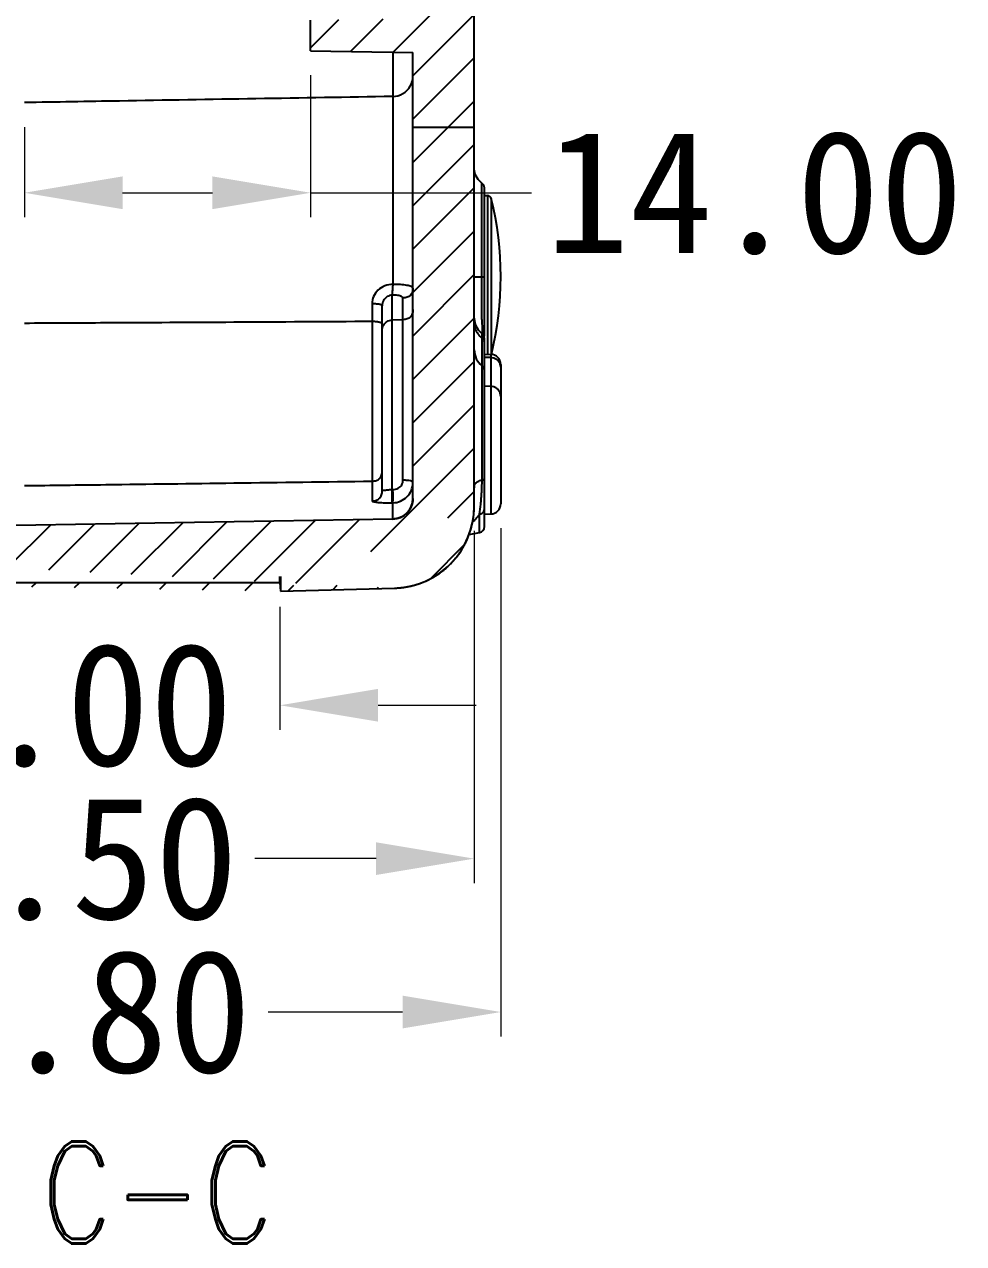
# Model space of a CAD drawing. Header units: millimetres. Extents: x 186 to 1161, y 123 to 802.
# Drawn here: x 431.4 to 477.3, y 507.1 to 566.7 of the extents above; entities that cross this region are included whole.
import ezdxf
from ezdxf.enums import TextEntityAlignment as Align

# ---------------------------------------------------------------- set-up
doc = ezdxf.new("R2010")
doc.units = ezdxf.units.MM
doc.layers.add('dim', color=3, linetype='Continuous', lineweight=9)
doc.layers.add('hatch', color=56, linetype='Continuous', lineweight=9)
doc.styles.add('FFS', font='')
doc.styles.add('LongTou', font='romand.shx', dxfattribs={"width": 0.8, "bigfont": 'whgdtxt.shx'})
doc.styles.get('FFS').set_extended_font_data('FangSong_GB2312')
doc.dimstyles.new('YanXiu', dxfattribs={"dimtxt": 2.5, "dimasz": 2.2, "dimexe": 0.66, "dimexo": 0.66, "dimgap": 0.66, "dimtad": 0, "dimzin": 1, "dimdsep": 46, "dimtxsty": 'FFS', "dimcen": 0, "dimclrd": 256, "dimclre": 131, "dimclrt": 42, "dimazin": 0, "dimtfac": 1, "dimtofl": 0, "dimtmove": 0, "dimatfit": 3, "dimfxl": 1, "dimlwd": 5, "dimlwe": 5, "dimarcsym": 0})

# ---------------------------------------------------------------- blocks, each defined once
blk = doc.blocks.new('*D155')
at = {"layer": 'Defpoints', "color": 0}
for p in [(418.9026725428221, 539.4047595323962), (443.9026725428221, 539.4047595323962), (418.9026725428221, 533.3997285760713)]:
    blk.add_point(p, dxfattribs=at)
at = {"layer": 'dim', "color": 131, "lineweight": 5}
for p, q in [((418.9026725428221, 538.2053595323962), (418.9026725428221, 532.2003285760713)), ((443.9026725428221, 538.2053595323962), (443.9026725428221, 532.2003285760713))]:
    blk.add_line(p, q, dxfattribs=at)
at = {"layer": 'dim', "lineweight": 5}
for p, q in [((414.1026725428221, 533.3997285760713), (409.3026725428221, 533.3997285760713)), ((448.7026725428221, 533.3997285760713), (453.5026725428221, 533.3997285760713))]:
    blk.add_line(p, q, dxfattribs=at)
at = {"layer": 'dim'}
for points in [[(414.1026725428221, 534.1997285760713), (414.1026725428221, 532.5997285760714), (418.9026725428221, 533.3997285760713)], [(448.7026725428221, 534.1997285760713), (448.7026725428221, 532.5997285760714), (443.9026725428221, 533.3997285760713)]]:
    blk.add_solid(points, dxfattribs=at)
at = {"layer": 'dim', "color": 42, "insert": (431.4026725428221, 533.3997285760713), "char_height": 6, "attachment_point": 5, "style": 'FFS'}
blk.add_mtext('25.00', dxfattribs=at)
blk = doc.blocks.new('*D161')
at = {"layer": 'Defpoints', "color": 0}
for p in [(409.9026725428221, 546.4514355544959), (453.4026725428221, 543.1274799528962), (453.4026725428221, 525.8997285760713)]:
    blk.add_point(p, dxfattribs=at)
at = {"layer": 'dim', "color": 131, "lineweight": 5}
for p, q in [((409.9026725428221, 545.2520355544959), (409.9026725428221, 524.7003285760713)), ((453.4026725428221, 541.9280799528963), (453.4026725428221, 524.7003285760713))]:
    blk.add_line(p, q, dxfattribs=at)
at = {"layer": 'dim', "lineweight": 5}
for p, q in [((414.7026725428221, 525.8997285760713), (420.6262455157951, 525.8997285760713)), ((448.6026725428221, 525.8997285760713), (442.6790995698491, 525.8997285760713))]:
    blk.add_line(p, q, dxfattribs=at)
at = {"layer": 'dim'}
for points in [[(414.7026725428221, 526.6997285760713), (414.7026725428221, 525.0997285760714), (409.9026725428221, 525.8997285760713)], [(448.6026725428221, 526.6997285760713), (448.6026725428221, 525.0997285760714), (453.4026725428221, 525.8997285760713)]]:
    blk.add_solid(points, dxfattribs=at)
at = {"layer": 'dim', "color": 42, "insert": (431.6526725428221, 525.8997285760713), "char_height": 6, "attachment_point": 5, "style": 'FFS'}
blk.add_mtext('43.50', dxfattribs=at)
blk = doc.blocks.new('*D162')
at = {"layer": 'Defpoints', "color": 0}
for p in [(409.9026725428221, 546.4514355544959), (454.7026725428223, 543.2539044918965), (454.7026725428223, 518.3997285760713)]:
    blk.add_point(p, dxfattribs=at)
at = {"layer": 'dim', "color": 131, "lineweight": 5}
for p, q in [((409.9026725428221, 545.2520355544959), (409.9026725428221, 517.2003285760713)), ((454.7026725428223, 542.0545044918965), (454.7026725428223, 517.2003285760713))]:
    blk.add_line(p, q, dxfattribs=at)
at = {"layer": 'dim', "lineweight": 5}
for p, q in [((414.7026725428221, 518.3997285760713), (421.2762455157952, 518.3997285760713)), ((449.9026725428222, 518.3997285760713), (443.3290995698492, 518.3997285760713))]:
    blk.add_line(p, q, dxfattribs=at)
at = {"layer": 'dim'}
for points in [[(414.7026725428221, 519.1997285760713), (414.7026725428221, 517.5997285760714), (409.9026725428221, 518.3997285760713)], [(449.9026725428222, 519.1997285760713), (449.9026725428222, 517.5997285760714), (454.7026725428223, 518.3997285760713)]]:
    blk.add_solid(points, dxfattribs=at)
at = {"layer": 'dim', "color": 42, "insert": (432.3026725428222, 518.3997285760713), "char_height": 6, "attachment_point": 5, "style": 'FFS'}
blk.add_mtext('44.80', dxfattribs=at)
blk = doc.blocks.new('*D165')
at = {"layer": 'Defpoints', "color": 0}
for p in [(445.4026725428212, 565.404759532397), (431.4026716093222, 562.8677916270959), (445.4026725428212, 558.459518784695)]:
    blk.add_point(p, dxfattribs=at)
at = {"layer": 'dim', "color": 131, "lineweight": 5}
for p, q in [((445.4026725428212, 564.205359532397), (445.4026725428212, 557.260118784695)), ((431.4026716093222, 561.668391627096), (431.4026716093222, 557.260118784695))]:
    blk.add_line(p, q, dxfattribs=at)
at = {"layer": 'dim', "lineweight": 5}
for p, q in [((436.2026716093222, 558.459518784695), (440.6026725428212, 558.459518784695)), ((445.4026725428212, 558.459518784695), (456.2026725428214, 558.459518784695))]:
    blk.add_line(p, q, dxfattribs=at)
at = {"layer": 'dim'}
for points in [[(436.2026716093222, 559.2595187846949), (436.2026716093222, 557.659518784695), (431.4026716093222, 558.459518784695)], [(440.6026725428212, 559.2595187846949), (440.6026725428212, 557.659518784695), (445.4026725428212, 558.459518784695)]]:
    blk.add_solid(points, dxfattribs=at)
at = {"layer": 'dim', "color": 42, "insert": (467.1155860563349, 558.459518784695), "char_height": 6, "attachment_point": 5, "style": 'FFS'}
blk.add_mtext('14.00', dxfattribs=at)

msp = doc.modelspace()

# ---------------------------------------------------------------- hatches: boundary and pattern name
at = {"linetype": 'Continuous'}
h = msp.add_hatch(dxfattribs=at)
h.set_pattern_fill('DEFAULT__3', color=2, scale=1.5, angle=45, style=0, pattern_type=0)
h.set_pattern_definition([(45, (53.79122222052229, 409.4023005159959), (-1.0606601718, 1.0606601718), [])])
edge = h.paths.add_edge_path()
edge.add_line((417.4026725428221, 540.7776213153963), (417.4026725428221, 541.9459843871962))
edge.add_line((449.4201249492226, 542.5048510977965), (417.402672542823, 541.9459843871962))
edge.add_spline(control_points=[(450.4026725428221, 543.5046990415965), (450.4026725596221, 542.9269865999966), (449.9977483426219, 542.514933152496), (449.4201238786227, 542.5048512985966)], knot_values=[0, 0, 0, 0, 1, 1, 1, 1], weights=[1, 0.8088333758, 0.8088333758, 1], degree=3, periodic=0)
edge.add_line((450.4026725428221, 543.5046990123963), (450.4026725428221, 561.6547595323962))
edge.add_line((453.4026725428221, 561.6547595323962), (450.4026725428221, 561.6547595323962))
edge.add_line((453.4026725428221, 543.1274799528962), (453.4026725428221, 561.6547595323962))
edge.add_spline(control_points=[(449.5073804253225, 539.1288506552962), (451.8013860115234, 539.1889213569955), (453.4026706168225, 540.8326846402949), (453.4026725428221, 543.1274765956957)], knot_values=[0, 0, 0, 0, 1, 1, 1, 1], weights=[1, 0.8108681627, 0.8108681627, 1], degree=3, periodic=0)
edge.add_line((443.9247936944221, 538.9826628146964), (449.5073803999221, 539.1288479923967))
edge.add_line((443.9026725428221, 539.4047595323962), (443.9247936944221, 538.9826628146964))
edge.add_line((419.1026725428219, 539.4047595323962), (443.9026725428221, 539.4047595323962))
edge.add_line((419.1026725428219, 540.7627856400966), (419.1026725428219, 539.4047595323962))
edge.add_line((417.4026725428221, 540.7776213153963), (419.1026725428219, 540.7627856400966))
edge = h.paths.add_edge_path()
edge.add_line((453.4026725428221, 561.6547595323962), (450.4026725428221, 561.6547595323962))
edge.add_line((453.4026725428221, 561.6547595323962), (450.4026725428221, 561.6547595323962))
edge = h.paths.add_edge_path()
edge.add_line((445.4026725428221, 565.4047595323962), (445.4026725428221, 566.9047595323962))
edge.add_line((450.4026725428221, 566.9920348569965), (445.4026725428221, 566.9047595323962))
edge.add_line((450.4026725428221, 566.9920348569965), (450.4026725428221, 569.3174842077967))
edge.add_line((450.4026725428221, 569.3174842077958), (445.4026725428221, 569.4047595323962))
edge.add_line((445.4026725428221, 569.4047595323962), (445.4026725428221, 570.9047595323962))
edge.add_line((445.4026725428221, 570.9047595323962), (450.4026725428221, 570.9920348569965))
edge.add_line((450.4026725428221, 570.9920348569965), (450.4026725428221, 653.3174842077967))
edge.add_line((445.4026725428221, 653.4047595323962), (450.4026725428221, 653.3174842077958))
edge.add_line((445.4026725428221, 653.4047595323962), (445.4026725428221, 654.9047595323962))
edge.add_line((450.4026725428221, 654.9920348569965), (445.4026725428221, 654.9047595323962))
edge.add_line((450.4026725428221, 654.9920348569965), (450.4026725428221, 657.3174842077967))
edge.add_line((450.4026725428221, 657.3174842077958), (445.4026725428221, 657.4047595323962))
edge.add_line((445.4026725428221, 657.4047595323962), (445.4026725428221, 658.9047595323962))
edge.add_line((445.4026725428221, 658.9047595323962), (450.4026725428221, 658.9920348569965))
edge.add_line((450.4026725428221, 658.9920348569965), (450.4026725428221, 661.6547595323962))
edge.add_line((453.4026725428221, 661.6547595323962), (450.4026725428221, 661.6547595323962))
edge.add_line((453.4026725428221, 561.6547595323962), (453.4026725428221, 661.6547595323962))
edge.add_line((453.4026725428221, 561.6547595323962), (450.4026725428221, 561.6547595323962))
edge.add_line((450.4026725428221, 561.6547595323962), (450.4026725428221, 565.3174842077958))
edge.add_line((445.4026725428221, 565.4047595323962), (450.4026725428221, 565.3174842077958))
edge = h.paths.add_edge_path()
edge.add_line((453.4026725428221, 661.6547595323962), (450.4026725428221, 661.6547595323962))
edge.add_line((453.4026725428221, 661.6547595323962), (450.4026725428221, 661.6547595323962))
edge = h.paths.add_edge_path()
edge.add_line((417.4026725428221, 774.3635347240959), (417.4026725428221, 775.5318977958957))
edge.add_line((419.1026725428219, 775.5467334710963), (417.4026725428221, 775.5318977958966))
edge.add_line((419.1026725428219, 775.5467334710963), (419.1026725428219, 776.9047595323962))
edge.add_line((419.1026725428219, 776.9047595323962), (443.9026725428221, 776.9047595323962))
edge.add_line((443.9026725428221, 776.9047595323962), (443.9247936944221, 777.3268562499959))
edge.add_line((449.5073803360219, 777.1806710740964), (443.9247936944221, 777.3268562499968))
edge.add_spline(control_points=[(453.3434576334221, 773.8677624674963), (453.0023540744223, 775.8280588866962), (451.496450822422, 777.1285853511952), (449.5073804950225, 777.1806710698963)], knot_values=[0, 0, 0, 0, 1, 1, 1, 1], weights=[1, 0.8491198739, 0.8491198739, 1], degree=3, periodic=0)
edge.add_spline(control_points=[(454.2850350792223, 773.0401443812959), (453.7954982619221, 773.0615177351963), (453.4274583958221, 773.3850139060959), (453.3434574742223, 773.8677632829965)], knot_values=[0, 0, 0, 0, 1, 1, 1, 1], weights=[1, 0.8527858813, 0.8527858813, 1], degree=3, periodic=0)
edge.add_line((457.4462919301222, 772.9021210226963), (454.2850345042225, 773.0401445025961))
edge.add_spline(control_points=[(458.4026725428221, 771.9030717187959), (458.4026731021222, 772.4687901132982), (458.0114715854224, 772.8774448270966), (457.4462916219227, 772.9021209424961)], knot_values=[0, 0, 0, 0, 1, 1, 1, 1], weights=[1, 0.8149090090000001, 0.8149090090000001, 1], degree=3, periodic=0)
edge.add_line((458.4026725428221, 764.6704818661963), (458.4026725428221, 771.9030727074967))
edge.add_line((458.1026725428219, 764.6547595323962), (458.4026725428221, 764.6704818661963))
edge.add_line((458.1026725428219, 729.6547595323962), (458.1026725428219, 764.6547595323962))
edge.add_line((458.4026725428221, 729.639037198596), (458.1026725428219, 729.6547595323962))
edge.add_line((458.4026725428221, 725.3303559891963), (458.4026725428221, 729.639037198596))
edge.add_spline(control_points=[(457.4462919301222, 724.3313077675964), (458.0114712957238, 724.3559840315963), (458.4026725428221, 724.7646381855953), (458.4026725428221, 725.3303559891963)], knot_values=[0, 0, 0, 0, 1, 1, 1, 1], weights=[1, 0.8149093079999999, 0.8149093079999999, 1], degree=3, periodic=0)
edge.add_line((457.4462919301222, 724.3313077675964), (454.3590531554219, 724.1965160116968))
edge.add_spline(control_points=[(454.3590531554219, 724.1965160116958), (453.7938737898221, 724.1718397476958), (453.4026725428239, 723.7631855936941), (453.4026725428221, 723.197467790096)], knot_values=[0, 0, 0, 0, 1, 1, 1, 1], weights=[1, 0.8149093079999999, 0.8149093079999999, 1], degree=3, periodic=0)
edge.add_line((453.4026725428221, 723.197467790096), (453.4026725428221, 696.1120512745963))
edge.add_spline(control_points=[(454.3590531554219, 695.1130030530965), (453.7938737898221, 695.1376793170955), (453.4026725428239, 695.5463334710964), (453.4026725428221, 696.1120512745963)], knot_values=[0, 0, 0, 0, 1, 1, 1, 1], weights=[1, 0.8149093079999999, 0.8149093079999999, 1], degree=3, periodic=0)
edge.add_line((456.9518758228223, 694.9997979705965), (454.3590531554219, 695.1130030530965))
edge.add_spline(control_points=[(457.882207971822, 693.7740664064966), (458.0354366528227, 694.4322135509963), (457.6268782486223, 694.9704669511964), (456.9517691988221, 694.999868710396)], knot_values=[0, 0, 0, 0, 1, 1, 1, 1], weights=[1, 0.7591234312, 0.7591234312, 1], degree=3, periodic=0)
edge.add_spline(control_points=[(457.8821396736221, 693.7741752907966), (457.1278405833226, 690.5329371848801), (455.6038390097227, 687.5745574288757), (453.4026725428221, 685.0786692578965)], knot_values=[0, 0, 0, 0, 1, 1, 1, 1], weights=[1, 0.9797599531, 0.9797599531, 1], degree=3, periodic=0)
edge.add_line((453.4026725428221, 685.0786692578965), (453.4026725428221, 661.6547595323962))
edge.add_line((453.4026725428221, 661.6547595323962), (450.4026725428221, 661.6547595323962))
edge.add_line((450.4026725428221, 686.0599770992965), (450.4026725428221, 661.6547595323962))
edge.add_spline(control_points=[(450.4026725428221, 686.0599770992965), (450.4026725428221, 686.192519933096), (450.4527690251225, 686.3152307526959), (450.5455296856226, 686.4099042053965)], knot_values=[0, 0, 0, 0, 1, 1, 1, 1], weights=[1, 0.9505467331999999, 0.9505467331999999, 1], degree=3, periodic=0)
edge.add_spline(control_points=[(453.956288616122, 691.4455727804959), (453.1290782260221, 689.5705526133959), (451.9798002018224, 687.8737504210965), (450.5455296856226, 686.4099042053965)], knot_values=[0, 0, 0, 0, 1, 1, 1, 1], weights=[1, 0.9892468311, 0.9892468311, 1], degree=3, periodic=0)
edge.add_spline(control_points=[(453.5205720633221, 692.1468655951965), (453.9083500907209, 692.1301021461983), (454.1131615081204, 691.8003975888957), (453.9563568341218, 691.4453411060965)], knot_values=[0, 0, 0, 0, 1, 1, 1, 1], weights=[1, 0.7092455690999999, 0.7092455690999999, 1], degree=3, periodic=0)
edge.add_line((453.5207823052224, 692.1467446932963), (450.8808628491224, 692.2620060659963))
edge.add_spline(control_points=[(450.8808628491224, 692.2620060659963), (450.5982731663225, 692.2743441979964), (450.4026725428221, 692.4786712749955), (450.4026725428221, 692.7615301767962)], knot_values=[0, 0, 0, 0, 1, 1, 1, 1], weights=[1, 0.8149093079999999, 0.8149093079999999, 1], degree=3, periodic=0)
edge.add_line((450.4026725428221, 726.5479888879961), (450.4026725428221, 692.7615301767962))
edge.add_spline(control_points=[(450.8808628491224, 727.047512998796), (450.5982731663225, 727.0351748667961), (450.4026725428221, 726.830847789796), (450.4026725428221, 726.5479888879961)], knot_values=[0, 0, 0, 0, 1, 1, 1, 1], weights=[1, 0.8149093079999999, 0.8149093079999999, 1], degree=3, periodic=0)
edge.add_line((454.9244822365226, 727.2240612339963), (450.8808628491224, 727.047512998796))
edge.add_spline(control_points=[(454.9244822365226, 727.2240612339963), (455.2070719192226, 727.2363993659964), (455.4026725428222, 727.4407264429963), (455.4026725428221, 727.7235853447962)], knot_values=[0, 0, 0, 0, 1, 1, 1, 1], weights=[1, 0.8149093079999999, 0.8149093079999999, 1], degree=3, periodic=0)
edge.add_line((455.4026725428221, 727.7235853447962), (455.4026725428221, 769.509843321496))
edge.add_spline(control_points=[(454.9244811210219, 770.0093674808966), (455.2070717450216, 769.9970299400998), (455.4026730470206, 769.7927022464996), (455.4026725428221, 769.5098424300966)], knot_values=[0, 0, 0, 0, 1, 1, 1, 1], weights=[1, 0.8149083824, 0.8149083824, 1], degree=3, periodic=0)
edge.add_line((450.8808628491224, 770.1859157913957), (454.9244822365226, 770.0093675561955))
edge.add_spline(control_points=[(450.402672540622, 770.6854410133963), (450.4026719521225, 770.4025811725958), (450.598273220422, 770.1982534129965), (450.8808638664223, 770.1859158155964)], knot_values=[0, 0, 0, 0, 1, 1, 1, 1], weights=[1, 0.8149083589, 0.8149083589, 1], degree=3, periodic=0)
edge.add_line((450.4026725428221, 772.8048204662962), (450.4026725428221, 770.6854399731963))
edge.add_spline(control_points=[(449.4201238854221, 773.8046681917965), (449.9977485210211, 773.7945863309966), (450.4026727788223, 773.3825326827971), (450.4026725428221, 772.8048200694964)], knot_values=[0, 0, 0, 0, 1, 1, 1, 1], weights=[1, 0.8088332887, 0.8088332887, 1], degree=3, periodic=0)
edge.add_line((417.4026725428221, 774.3635347240959), (449.4201249492216, 773.8046680134955))

# ---------------------------------------------------------------- linework, layer by layer
at = {"color": 7, "linetype": 'Continuous'}
for p, q in [((453.4026725428221, 543.1265374780967), (453.4026725428221, 685.1018955320967)), ((453.4026725428221, 561.6547595323962), (453.4026725428221, 661.6547595323962)), ((445.4026725428221, 565.4047595323962), (445.4026725428221, 566.9047595323962)), ((445.4026725428221, 565.4047595323962), (445.4026725428221, 566.9047595323962)), ((445.4026725428221, 565.4047595323962), (450.4026725428221, 565.3174842077958)), ((445.4026725428221, 565.4047595323962), (450.4026725428221, 565.3174842077958)), ((450.4026725428221, 543.5046990123963), (450.4026725428221, 565.3174842077958)), ((450.4026725428221, 561.6547595323962), (450.4026725428221, 565.3174842077958)), ((449.4201249492226, 563.1671638643963), (449.4201231410225, 553.979303108096)), ((453.4026725428221, 561.6547595323962), (450.4026725428221, 561.6547595323962)), ((453.4026725428221, 561.6547595323962), (450.4026725428221, 561.6547595323962)), ((453.4026725428221, 561.6547595323962), (450.4026725428221, 561.6547595323962)), ((453.4026725428221, 561.6547595323962), (450.4026725428221, 561.6547595323962)), ((450.4026725428221, 543.5046990123963), (450.4026725428221, 561.6547595323962)), ((453.4026725428221, 543.1274799528962), (453.4026725428221, 561.6547595323962)), ((453.4481743080223, 559.3462785350964), (453.4026725428221, 559.604586864996)), ((453.5969989489222, 559.1013215627961), (453.4481743080223, 559.3462785350964)), ((453.7801025134222, 558.9357263683967), (453.5969989489222, 559.1013215627961)), ((453.7801867330227, 558.9325090268965), (453.7801178162226, 558.9357151436959)), ((453.7802774800221, 558.9201320192958), (453.7801867330227, 558.9325090268965)), ((453.7802276427219, 558.0740671187966), (453.7802774800221, 558.9201320192958)), ((453.9026725428221, 551.4411777003959), (453.9026725428221, 558.6937922489958)), ((453.780262200622, 554.354759532396), (453.7802276427219, 558.0740671187966)), ((453.9026725428221, 558.3285769349966), (454.0492171682226, 558.3260189889959)), ((454.0492171682226, 558.3260189889959), (454.0492171682226, 550.5611223944959)), ((454.2399393309224, 558.1738139650959), (454.2399393309224, 550.5533103750965)), ((453.4026725428221, 554.354759532396), (453.9026725424219, 554.354759532396)), ((449.3852097736226, 543.9482855561962), (449.3852196648222, 553.4550395166959)), ((449.920122402722, 544.4003441947959), (449.9201222911224, 553.3139877997962)), ((448.4113987460223, 553.0429742390959), (448.4113987459223, 552.1780185136965)), ((448.9026725428221, 543.8886903337959), (448.9026725428221, 552.934251608496)), ((449.9201222953225, 552.2524747829964), (449.3852227986226, 552.2339180561964)), ((453.7873034515223, 551.5672341998959), (453.6329895659219, 551.7170575144962)), ((453.787280073122, 551.357517838396), (453.7872864270221, 551.5584503498965)), ((453.7872859317222, 551.560062383496), (453.7872864270221, 551.5584503498965)), ((453.7872879274219, 550.7632234856962), (453.7873013681219, 551.3575588465962)), ((453.9026725428221, 542.1337150895959), (453.9026725428221, 551.3279936728966)), ((453.7872880244222, 549.9959990113964), (453.7872879274219, 550.7632234856962)), ((453.9026725428221, 550.5636803404966), (454.2113987460225, 550.5582915045959)), ((454.2113987460225, 550.3996881367964), (453.9026725428221, 550.4048039119959)), ((454.2113987460225, 550.5582915045959), (454.2113987460225, 542.7540548070963)), ((453.7872977939223, 549.761079208896), (453.7872878707221, 549.9959987016962)), ((453.7872956128222, 549.1487762194963), (453.7872977939223, 549.761079208896)), ((454.7026725428223, 550.0580372565962), (454.7026725428223, 543.2539044918965)), ((453.7872806806226, 545.275295899896), (453.7872956128222, 549.1487762194963)), ((454.2113987460225, 548.9936014737966), (453.9026725428221, 548.998955001696)), ((453.7872980772227, 544.5023492968965), (453.7872806806226, 545.275295899896)), ((448.4113987741221, 544.3579275748959), (448.4113987416222, 543.3918222343962)), ((453.787296511322, 544.4187359176965), (453.7872980772227, 544.5023492968965)), ((449.3852097736226, 543.9482855561962), (449.4288486420219, 543.9488049462959)), ((453.4026901962225, 544.1395125048964), (453.4010381534226, 544.0291489059962)), ((449.4201249492226, 542.5048510977965), (449.4201251841223, 543.3002439540967)), ((453.6547712637221, 542.2975886157963), (453.6547694528226, 542.7411602325963)), ((453.9026725428221, 542.7486659711965), (454.2113987460225, 542.7540548070963)), ((449.4201249492226, 542.5048510977965), (417.4026725428221, 541.9459843871962)), ((449.4201249492226, 542.5048510977965), (417.4026725428221, 541.9459843871962)), ((453.6547680459225, 541.840369979496), (453.6547712637221, 542.2975886157963)), ((453.1486495881227, 541.7511276399962), (453.6547681364227, 541.8403699954958)), ((443.9026725428221, 539.4047595323962), (443.9026725428221, 539.697424648796)), ((443.924889121422, 539.697424648796), (443.9248217327222, 539.2660006775966)), ((419.1026725428219, 539.4047595323962), (443.9026725428221, 539.4047595323962)), ((419.1026725428219, 539.4047595323962), (443.9026725428221, 539.4047595323962)), ((443.9026725428221, 539.4047595323962), (443.9247936944221, 538.9826628146964)), ((443.9026725428221, 539.4047595323962), (443.9247936944221, 538.9826628146964)), ((443.9248217327222, 539.2660006775966), (443.9247936944221, 538.9826628146964)), ((443.9247936944221, 538.9826628146964), (449.5073803999221, 539.1288479923958)), ((443.9247936944221, 538.9826628146964), (449.5073803999221, 539.1288479923958)), ((449.5073806791224, 539.1288499607961), (449.675601633322, 539.1368014007965))]:
    msp.add_line(p, q, dxfattribs=at)
for points in [[(453.6329895659219, 551.7170575144962), (453.4618352004227, 552.0166711691961), (453.4027031194219, 552.3554442421962)], [(451.8749496234223, 539.9829847123963), (452.0924283133227, 540.1668688842963), (452.2815882033219, 540.3504587659961)], [(451.337156255122, 539.6263690444964), (451.6221737845226, 539.7997451681965), (451.8749496234223, 539.9829847123963)], [(449.675601633322, 539.1368014007965), (449.9583359309227, 539.1662624952958), (450.2191840965224, 539.2117026345966)]]:
    msp.add_lwpolyline(points, dxfattribs=at)
for centre, radius, start, end in [((453.6026769714226, 558.6937898416961), 0.2999955713, 0.0004597733147860643, 53.73988346232773), ((454.0457266869225, 558.1260494499963), 0.2, 13.81705822560391, 89.0000000000243), ((438.7114940336223, 554.354759532396), 15.9911785092, 346.2451363474136, 13.81705822560391), ((454.3133176997226, 552.1070078004966), 0.9106458865000001, 180.0725252878169, 198.1791836141005), ((703.8219520975226, 553.5238716911961), 250.0426138343, 180.289131902605, 180.4483680766085), ((453.6026725428219, 551.3307535516958), 0.3, 2.152151586315359e-08, 52.01926935451991), ((453.6294771486218, 551.1327372358962), 0.2731956127, 0.0724797400194035, 18.1702265276082), ((454.3937531197225, 550.7799530274958), 0.9911138568000001, 180.0515378807775, 232.2745430754073), ((454.2026725428223, 550.0583676569966), 0.5, 0, 89.0000000000243), ((453.6053321035224, 549.760815545096), 0.2973470435, 0.05093821778669779, 52.27169500852273), ((454.2473207501225, 549.9245093951965), 0.4553521708, 0.07383736889369982, 18.65983619838843), ((443.0205583730221, 544.4132549730964), 10.7667288873, 356.934141738884, 0.02919482908525901), ((443.5301003410223, 544.3882689590962), 10.2565801292, 355.1887790734106, 356.9212822929034), ((449.4026725428221, 543.5046990123963), 1, 270.9999386520196, 1.670080053022298e-06), ((449.4035572281227, 544.3184217547957), 1.0183111, 270.9322440386905, 292.7088840754218), ((449.4026725428221, 543.1274799528962), 4, 271.500001280203, 359.9999519120748), ((442.0895902169223, 544.5581819506958), 11.7070534005, 351.0711477549966, 353.4604748185924), ((443.4068522539219, 544.4009768974963), 10.3804600593, 353.4944813809985, 355.1759406684926), ((454.2026725428223, 543.2539786546965), 0.5, 271.0000000016956, 0), ((451.0442319366221, 544.6359859707961), 3.2257201834, 318.6785184698185, 324.0264519343), ((450.9706465294221, 544.700290337996), 3.3234431599, 314.8992042382983, 318.6835795039001), ((453.6026725428219, 542.1358177121963), 0.3, 280.0000355359007, 0)]:
    msp.add_arc(centre, radius, start, end, dxfattribs=at)
for points, start_tangent, end_tangent in [([(449.4261860804227, 565.3345299250966), (449.4262629165223, 565.1012423679965), (449.4255533690221, 564.1425187769962), (449.4234656690223, 563.4846868125958), (449.4201249493226, 563.1671638642963)], (0.0003736331348491595, -0.9999999301991379), (-0.0280764379669415, -0.9996057791104895)), ([(449.4201249497219, 563.1671638672958), (449.9126901710224, 563.3062285798958), (450.2715752512222, 563.6697912655961), (450.4026725428221, 564.1625805764959)], (0.9998490420502743, 0.01737507154370439), (1.383263561159356e-08, 1)), ([(449.4201249492226, 563.1671638643963), (442.7271785337225, 563.0564065976967), (436.0546793874219, 562.9454584054963), (431.4026716093222, 562.867791627096)], (-0.9998637572115999, -0.01650657489314086), (-0.9998601962565956, -0.01672088340137237)), ([(449.4201231410225, 553.979303108096), (449.026261661822, 553.9075359399965), (448.6970928853225, 553.6968398254965), (448.4837746323219, 553.3902904565964), (448.4113987460223, 553.0429742390959)], (-0.9999065189549943, 0.01367308857961779), (-2.347671494887466e-05, -0.9999999997244219)), ([(449.4201249546222, 553.9793034299962), (449.4028018075223, 553.7469402974964), (449.3906150870225, 553.5621665865963), (449.3852227994221, 553.4513890108963)], (-0.08295519890415995, -0.9965532775395258), (-0.04790762912294347, -0.9988517703202107)), ([(450.402672542722, 553.7918543468966), (450.3278336439225, 553.8685124750962), (450.1148852388224, 553.9309649707964), (449.7964037642223, 553.9700312776965), (449.420123141922, 553.9802170553965)], (-2.121857241993631e-05, 0.9999999997748862), (-0.9999063678600723, -0.01368413361809676)), ([(453.7825219466222, 552.2620860858958), (453.7798797249225, 553.3369139376962), (453.780262200622, 554.354759532396)], (-0.004913909734697304, 0.999987926672677), (5.929678295946565e-06, 0.9999999999824195)), ([(449.3852196946227, 553.451388958996), (449.1503457102226, 553.380583707996), (448.9692662534226, 553.1894139334961), (448.9026725429221, 552.9342510705962)], (-0.9996451395963367, -0.02663822218956921), (-1.21780439998755e-05, -0.9999999999258478)), ([(449.9201222911224, 553.3139877997962), (449.8516757832222, 553.3892099536959), (449.6698988923226, 553.4398363104963), (449.3852196648222, 553.4550395166959)], (-7.106494247911271e-05, 0.999999997474887), (-0.9983128119442397, -0.05806487327106759)), ([(450.4026725428221, 553.7918561161957), (450.3725131520223, 553.5888318378964), (450.2820349799222, 553.4415123589959), (450.1312380262225, 553.3498976797962), (449.9201222911224, 553.3139878000964)], (-2.601690824505512e-10, -1), (-0.9994428395422419, -0.03337679564818222)), ([(448.4113987460223, 553.0429742530966), (448.6263310321219, 553.0354805726963), (448.7107687159223, 553.0268127412962), (448.7798540936219, 553.0148642489964), (448.8335871651225, 552.9996350957961), (448.8719679305223, 552.981125281796), (448.8949963897221, 552.9593348069964), (448.9026725428221, 552.9342636563958)], (0.999992796489937, -0.003795651226813114), (-3.844695282415132e-07, -0.9999999999999262)), ([(450.4026725428221, 552.7488965880964), (450.3725131746223, 552.537989885396), (450.2820350106222, 552.3849506511958), (450.1312380508225, 552.2897789843962), (449.9201222965221, 552.2524748849962)], (2.884341682506979e-08, -0.9999999999999996), (-0.999398775443407, -0.0346711355772834)), ([(431.4026730862224, 552.0894195125964), (435.3796849277223, 552.1094387326964), (441.646460053822, 552.1418536571962), (448.4113987459223, 552.1780185136965)], (0.9999876036461587, 0.004979212188001712), (0.9999852321748177, 0.005434651072147048)), ([(448.4113987459223, 552.1780185117966), (448.4138701837219, 550.5117095054964), (448.4154256974225, 548.8138367105964), (448.4159683778225, 547.2346656376965), (448.4154302122224, 545.8966303039958), (448.4138745826222, 544.909757332696), (448.4113975361224, 544.3579275639966)], (0.001755202268185365, -0.9999984596313126), (-0.008978644760209143, -0.9999596911567337)), ([(448.4114124353227, 552.1780185071964), (448.6263310321219, 552.1669473817963), (448.7798540936219, 552.136488718296), (448.8335871651225, 552.1139890886959), (448.8719679305223, 552.0866425936963), (448.8949963897221, 552.0544492333963), (448.9026725428221, 552.0174089312966)], (0.9999842530797649, -0.005611915226098913), (-8.200059323377815e-07, -0.9999999999996638)), ([(448.9026725428221, 551.7374964898961), (448.9667808946224, 551.9808374753964), (449.1426652807222, 552.1617770978962), (449.3852227986226, 552.2339180574961)], (2.394852843306868e-07, 0.9999999999999714), (0.9993987760627557, 0.03467111772449434)), ([(453.4481262795225, 551.8228956094961), (453.5803522397218, 551.5656635938965), (453.7873013681219, 551.3575588465962)], (0.3119430230397063, -0.9501008106389812), (0.8034061645505662, -0.5954313854359278)), ([(453.7873013677226, 551.3575588020965), (453.8493958507224, 551.2951034222958), (453.889049650822, 551.2179308912962)], (0.8033664209995067, -0.5954850070408518), (0.3117956176314059, -0.950149195035101)), ([(454.6787372392228, 550.0701988332964), (454.6092229233218, 550.2014091555964), (454.5007849802223, 550.3061649409963), (454.3638053903223, 550.3744367430961), (454.2113987460225, 550.3996881367964)], (-0.3199447097760399, 0.9474362156294881), (-0.9998627360477131, 0.01656831503748705)), ([(454.7026725428223, 548.496953165796), (454.6787372510225, 548.6487993120961), (454.6092229283222, 548.7861075866965), (454.5007849513222, 548.8957318637965), (454.3638053426221, 548.9671765525961), (454.2113987460225, 548.9936014741959)], (0, 1), (-0.9998496839951063, 0.01733809144300956)), ([(431.4026732669226, 544.1384511442964), (435.3796879039219, 544.1894288961964), (441.6464663764218, 544.2701991147958), (448.4113987741221, 544.3579275748959)], (0.9999182240979468, 0.01278847593766075), (0.9999152367542499, 0.0130199580142409)), ([(448.411395985222, 544.3581400284963), (448.6184420139225, 544.3893436510959), (448.779805950322, 544.485066980196), (448.874481395922, 544.6451783569962), (448.9026725307222, 544.8490430870959)], (0.9998530960682461, 0.01714019494471497), (0.0001595736029108413, 0.9999999872681326)), ([(449.4288486420219, 543.9488049462959), (449.6823499802222, 544.0148475060967), (449.8593424363225, 544.1833704631961), (449.920122402722, 544.4003441947959)], (0.9999317520180248, 0.0116829493777786), (-0.0003156522750471738, 0.9999999501818194)), ([(450.402672254022, 544.2846688522966), (450.374730173422, 544.3320409530959), (450.2817529348222, 544.3693696192965), (450.1236720462221, 544.3921119705963), (449.9200977529226, 544.4001814801966)], (-0.003342371899169991, 0.9999944142594436), (-0.9999670976624184, 0.00811194135823396)), ([(453.4026901962225, 544.1395125048964), (453.4480905253222, 544.2450482996962), (453.5803002914226, 544.3410448433958)], (-0.0004402897884500314, 0.9999999030724465), (0.895090650240963, 0.4458842090175543)), ([(453.5803002914226, 544.3410448433958), (453.7872858626224, 544.4187411152959)], (0.8950906501876988, 0.4458842091244797), (0.9637846740651015, 0.2666816492322375)), ([(453.7872801835219, 544.4186805482966), (453.8493675308218, 544.4419486068962), (453.8890333611225, 544.4707107307966), (453.9026725421227, 544.5023514291959)], (0.9639176566837321, 0.2662005843970725), (0.0001908882709471903, 0.9999999817808338)), ([(448.411398726822, 543.3918230806964), (448.6184662848227, 543.4234006983959), (448.7798599317221, 543.5202964647958), (448.8745251613227, 543.6823702174959), (448.9026768843223, 543.8886994957963)], (0.9998497154644265, 0.01733627658136326), (-3.391382865822966e-05, 0.9999999994249262)), ([(448.9026725471222, 543.8887039658964), (448.9718236608223, 543.9160898347961), (449.1507196475222, 543.9360861168959), (449.3852125185222, 543.9483053750962)], (-0.0005843407840980499, 0.9999998292729095), (0.9994215406842814, 0.03400858738991477)), ([(449.3764981029226, 543.2996656834964), (449.3839253664219, 543.3391898646958), (449.3893502090223, 543.4288061909963), (449.3912427113228, 543.5695678049958), (449.3895019775218, 543.7539379002963), (449.3852205778221, 543.948288731696)], (0.3612230540067427, 0.9324794395878344), (-0.02633546247372735, 0.9996531615596956)), ([(449.4201251510221, 543.3002459487959), (449.4275511384221, 543.3397618260958), (449.4329754800219, 543.4293636674963), (449.4348686371222, 543.5701102125965), (449.4331291301223, 543.7544616462962), (449.4288486385221, 543.9488049159961)], (0.3612770952738996, 0.9324585033289436), (-0.02633289341786529, 0.9996532292371408)), ([(449.7966752946222, 543.3790519222964), (450.115562842022, 543.5930680131958), (450.3283110475222, 543.9110996123961)], (0.9220477508361603, 0.3870761490688596), (0.382508405703617, 0.9239520115060508)), ([(450.3283110475222, 543.9110996123961), (450.4026725428221, 544.2846688625966)], (0.3825084057010243, 0.923952011507124), (-0.00021899486229475, 0.9999999760206248)), ([(448.4113987416222, 543.3918222343962), (448.489792675322, 543.349762223196), (448.7119811740222, 543.3182457541959), (449.0392716060223, 543.3013312012961), (449.398311657822, 543.3000073273959)], (-0.002430776223326608, -0.9999970456591121), (0.9999103990278925, 0.01338633317533544)), ([(450.4026725428221, 543.5046990415965), (450.4026123053227, 543.4937230692965), (450.4024305286221, 543.4826996978961), (450.4021256347223, 543.4716306429962), (450.4016960705221, 543.4605176696966), (450.4011403093227, 543.4493625931962), (450.4004568523223, 543.4381672777961), (450.3996442306225, 543.4269336372961), (450.3987010069222, 543.4156636338964), (450.3976257768227, 543.4043592785963), (450.3964171707221, 543.3930226301961), (450.3950738560225, 543.3816557946964), (450.3935945381227, 543.3702609253967), (450.391977962222, 543.358840221196), (450.3902229158221, 543.3473959266964), (450.3883282292227, 543.3359303311961), (450.3862927783221, 543.3244457674962), (450.3841154854226, 543.312944611296), (450.3817953216221, 543.3014292802961), (450.3793313078222, 543.2899022324962), (450.3767225169222, 543.278365965896), (450.3739680748222, 543.2668230165962), (450.3710671627223, 543.2552759578964), (450.368019017822, 543.243727398896), (450.3648229356222, 543.2321799826966), (450.3614782708219, 543.2206363855964), (450.3579844389224, 543.2090993149966), (450.3543409178219, 543.1975715079959), (450.3505472488223, 543.1860557295965), (450.3466030380223, 543.1745547710959), (450.3425079578219, 543.163071448196), (450.3382617475227, 543.1516085991959), (450.333864215122, 543.140169083096), (450.3293152376227, 543.1287557772964), (450.3246147628224, 543.1173715761959), (450.3197628096223, 543.1060193884957), (450.3147594689226, 543.0947021353966), (450.3096049049227, 543.0834227484963), (450.3042993550225, 543.0721841671964), (450.2988431313224, 543.0609893367962), (450.2932366202222, 543.0498412060958), (450.2874802837223, 543.038742725096), (450.2815746591223, 543.0276968426958), (450.2755203598226, 543.0167065039966), (450.2693180752221, 543.005774648296), (450.2629685708225, 542.9949042064961), (450.256472688422, 542.9840980986962), (450.2498313458218, 542.973359231896), (450.2430455369222, 542.9626904969962), (450.2361163310225, 542.9520947671961), (450.2290448729218, 542.9415748947965), (450.2218323823226, 542.9311337089964), (450.2144801530221, 542.9207740138961), (450.206989552622, 542.9104985852962), (450.1993620216226, 542.9003101687965), (450.191599072522, 542.8902114773962), (450.1837022890222, 542.8802051889959), (450.1756733250222, 542.8702939441962), (450.1675139035224, 542.8604803438964), (450.1592258151222, 542.8507669470962), (450.1508109172219, 542.8411562686958), (450.142271132222, 542.831650777496), (450.1336084464219, 542.8222528938966), (450.1248249083219, 542.8129649876962), (450.1159226269219, 542.8037893766966), (450.1069037701227, 542.7947283239962), (450.0977705631221, 542.7857840368958), (450.0885252863227, 542.776958664396), (450.0791702736224, 542.7682542961963), (450.069707910322, 542.7596729602963), (450.0601406312226, 542.7512166219965), (450.0504709184224, 542.7428871822965), (450.0407012993219, 542.7346864762965), (450.0308343444221, 542.7266162719959), (450.0208726650226, 542.7186782690958), (450.0108189109224, 542.7108740978963), (450.0006757683223, 542.7032053179962), (449.9904459572226, 542.6956734174962), (449.9801322293224, 542.6882798122958), (449.9697373655226, 542.6810258449966), (449.9592641734225, 542.6739127843964), (449.9487154849221, 542.6669418247964), (449.9380941539221, 542.6601140857963), (449.9274030538227, 542.653430611296), (449.9166450750226, 542.6468923697964), (449.9058231224226, 542.6405002538966), (449.8949401131222, 542.6342550801962), (449.8839989740227, 542.628157589196), (449.8730026391222, 542.6222084456965), (449.8619540474219, 542.6164082382963), (449.8508561404224, 542.6107574802961), (449.8397118597222, 542.6052566098958), (449.828524144622, 542.5999059900957), (449.8172959301219, 542.594705909896), (449.806030144422, 542.5896565843966), (449.7947297067221, 542.584758155496), (449.7833975249223, 542.5800106930963), (449.7720364938223, 542.5754141950963), (449.7606494926222, 542.5709685890959), (449.7492393832226, 542.5666737328963), (449.7378090080219, 542.5625294153958), (449.7263611880226, 542.5585353579961), (449.7148987209221, 542.5546912157959), (449.7034243794224, 542.5509965783965), (449.6919409092225, 542.5474509713965), (449.6804510276224, 542.5440538576966), (449.6689574215225, 542.5408046388964), (449.6574627461223, 542.5377026565964), (449.6459696234224, 542.5347471937964), (449.6344806406223, 542.5319374764965), (449.6229983487219, 542.5292726752966), (449.6115252613226, 542.5267519064962), (449.6000638533224, 542.5243742343962), (449.5886165600223, 542.5221386720966), (449.5771857754225, 542.5200441837958), (449.565773851722, 542.5180896859963), (449.5543830982224, 542.5162740494959), (449.543015780222, 542.5145961007963), (449.5316741185225, 542.5130546237958), (449.5203602883221, 542.5116483618965), (449.5090764187225, 542.5103760190966), (449.497824592122, 542.509236261996), (449.4866068437223, 542.508227721796), (449.4754251605227, 542.5073489952963), (449.4642814815224, 542.5065986473962), (449.4531776971226, 542.5059752120967), (449.4421156486223, 542.5054771944958), (449.4310971282221, 542.5051030725961), (449.4201238786227, 542.5048512985966)], (2.917637074749187e-08, -0.9999999999999997), (-0.9998477138421608, -0.01745133589741977)), ([(449.5073804253225, 539.1288506552962), (449.5510666522223, 539.1302335020962), (449.594926920422, 539.1321028424961), (449.6389542866218, 539.1344646839959), (449.6831416151226, 539.137324930896), (449.7274815794226, 539.1406893777964), (449.7719666627227, 539.1445637030963), (449.8165891595227, 539.1489534624959), (449.8613411774222, 539.1538640826964), (449.9062146383221, 539.1593008542966), (449.951201281222, 539.165268925796), (449.9962926638227, 539.1717732963959), (450.0414801656225, 539.1788188099961), (450.0867549903223, 539.1864101481958), (450.1321081692222, 539.1945518239961), (450.1775305643223, 539.2032481749964), (450.223012871922, 539.2125033571963), (450.2685456267227, 539.2223213385957), (450.3141192057219, 539.2327058925964), (450.3597238325219, 539.2436605918963), (450.4053495823227, 539.2551888023961), (450.4509863865223, 539.2672936768965), (450.4966240379226, 539.2799781495967), (450.5422521964219, 539.2932449296966), (450.587860394422, 539.307096496196), (450.6334380428225, 539.3215350919961), (450.6789744375219, 539.3365627190958), (450.7244587653222, 539.3521811326962), (450.7698801112219, 539.3683918366958), (450.8152274647218, 539.3851960789959), (450.8604897277219, 539.4025948464957), (450.9056557210224, 539.4205888610966), (450.9507141926224, 539.4391785754958), (450.9956538252227, 539.4583641691959), (451.0404632441223, 539.4781455452965), (451.0851310256221, 539.4985223265965), (451.1296457051221, 539.5194938529964), (451.1739957859227, 539.5410591788966), (451.2181697477226, 539.5632170698962), (451.2621560554226, 539.5859660016965), (451.3059431681222, 539.6093041574966), (451.3495195480227, 539.6332294268966), (451.3928736701218, 539.6577394044959), (451.4359940306222, 539.6828313891963), (451.478869157022, 539.7085023835959), (451.5214876171221, 539.7347490939962), (451.5638380285227, 539.761567930396), (451.605909068222, 539.7889550071966), (451.6476894819225, 539.8169061440965), (451.6891680935223, 539.8454168674959), (451.7303338147221, 539.8744824116964), (451.7711756544222, 539.904097721396), (451.8116827280219, 539.9342574539958), (451.8518442668219, 539.9649559819961), (451.8916496271222, 539.9961873964965), (451.9310882997224, 540.0279455103962), (451.970149918322, 540.0602238620966), (452.0088242690226, 540.0930157200962), (452.0471012989219, 540.1263140870967), (452.0849711245228, 540.1601117049966), (452.1224240403226, 540.1944010599962), (452.1594505268222, 540.2291743880967), (452.1960412589224, 540.2644236809963), (452.2321871133227, 540.3001406920964), (452.2678791763219, 540.3363169430966), (452.3031087513227, 540.3729437304962), (452.3378673652223, 540.4100121325962), (452.3721467760224, 540.4475130167964), (452.4059389787226, 540.4854370472965), (452.4392362118224, 540.5237746922965), (452.4720309633221, 540.5625162325966), (452.5043159759225, 540.6016517691958), (452.5360842528225, 540.6411712319966), (452.5673290622226, 540.6810643883962), (452.5980439421219, 540.7213208516957), (452.6282227047222, 540.7619300901958), (452.6578594401226, 540.8028814361958), (452.6869485198222, 540.8441640949966), (452.7154846004223, 540.8857671543963), (452.7434626258218, 540.9276795935964), (452.7708778303222, 540.9698902927964), (452.7977257400225, 541.0123880428962), (452.8240021755228, 541.0551615544962), (452.8497032524219, 541.0981994677966), (452.8748253828226, 541.1414903618959), (452.8993652760219, 541.185022764296), (452.9233199386226, 541.2287851605959), (452.9466866745224, 541.272766003596), (452.9694630848226, 541.3169537228957), (452.9916470665221, 541.3613367343958), (453.0132368119221, 541.4059034489962), (453.0342308070221, 541.4506422822958), (453.0546278299225, 541.4955416632963), (453.0744269483221, 541.5405900430967), (453.0936275177228, 541.5857759042963), (453.1122291783222, 541.6310877689964), (453.1302318522221, 541.6765142074962), (453.1476357403226, 541.7220438464963), (453.1644413182221, 541.7676653771966), (453.1806493330223, 541.813367563296), (453.1962607990226, 541.8591392484966), (453.2112769933219, 541.9049693640961), (453.2256994514219, 541.9508469361961), (453.2395299625223, 541.9967610927959), (453.2527705644225, 542.0427010703959), (453.2654235384225, 542.088656220996), (453.2774914039219, 542.1346160177961), (453.2889769130225, 542.1805700617958), (453.2998830448223, 542.2265080870964), (453.3102129995223, 542.2724199670963), (453.3199701924223, 542.3182957189963), (453.3291582480224, 542.364125509496), (453.337780993922, 542.4098996590963), (453.3458424539222, 542.4556086468963), (453.3533468425221, 542.5012431145958), (453.3602985577227, 542.5467938706959), (453.3667021749225, 542.5922518936966), (453.3725624404224, 542.6376083360963), (453.3778842643223, 542.6828545271962), (453.3826727145224, 542.727981976296), (453.3869330095222, 542.7729823747966), (453.3906705124227, 542.8178475992961), (453.3938907233223, 542.8625697129962), (453.3965992737221, 542.9071409680962), (453.3988019190219, 542.9515538072962), (453.4005045325221, 542.9958008651963), (453.4017130985221, 543.0398749690964), (453.4024337062219, 543.0837691404965), (453.4026725428221, 543.1274765956957)], (0.9996573243908409, 0.02617697063728522), (8.392924419335501e-07, 0.999999999999648)), ([(453.6547754743224, 542.741155418096), (453.7818265249225, 542.7837538003957), (453.8707656735223, 542.8661366245967), (453.9026726598222, 542.9707787464965)], (0.990735517308057, 0.1358055033654263), (-2.793937884297237e-05, 0.9999999996096955))]:
    msp.add_spline(points, degree=3, dxfattribs=dict(at, start_tangent=start_tangent, end_tangent=end_tangent))

# ---------------------------------------------------------------- texts
at = {"layer": 'hatch', "color": 6, "style": 'LongTou', "width": 0.8}
msp.add_text('SEC C-C', height=5, dxfattribs=at).set_placement((431.4026732669226, 509.5749130616521), align=Align.MIDDLE)

# ---------------------------------------------------------------- dimensions: what is measured, and where the dimension line sits
at = {"layer": 'dim'}
dim = msp.add_linear_dim(base=(445.4026725428212, 558.459518784695), p1=(431.4026716093222, 562.8677916270959), p2=(445.4026725428212, 565.404759532397), dimstyle='YanXiu', override={"dimtxt": 6, "dimasz": 4.800000000000001, "dimexe": 1.1994, "dimexo": 1.1994, "dimgap": 1.1994}, dxfattribs=at)
dim.commit()
dim.dimension.update_dxf_attribs({"geometry": '*D165', "text_midpoint": (467.1155860563349, 558.459518784695), "dimtype": 160})
for base, p1, p2, picture, middle in [((453.4026725428221, 525.8997285760713), (409.9026725428221, 546.4514355544959), (453.4026725428221, 543.1274799528962), '*D161', (431.6526725428221, 525.8997285760713)), ((454.7026725428223, 518.3997285760713), (409.9026725428221, 546.4514355544959), (454.7026725428223, 543.2539044918965), '*D162', (432.3026725428222, 518.3997285760713)), ((418.9026725428221, 533.3997285760713), (443.9026725428221, 539.4047595323962), (418.9026725428221, 539.4047595323962), '*D155', (431.4026725428221, 533.3997285760713))]:
    dim = msp.add_linear_dim(base=base, p1=p1, p2=p2, dimstyle='YanXiu', override={"dimtxt": 6, "dimasz": 4.800000000000001, "dimexe": 1.1994, "dimexo": 1.1994, "dimgap": 1.1994}, dxfattribs=at)
    dim.commit()
    dim.dimension.update_dxf_attribs({"geometry": picture, "text_midpoint": middle})

doc.saveas('drawing.dxf')
